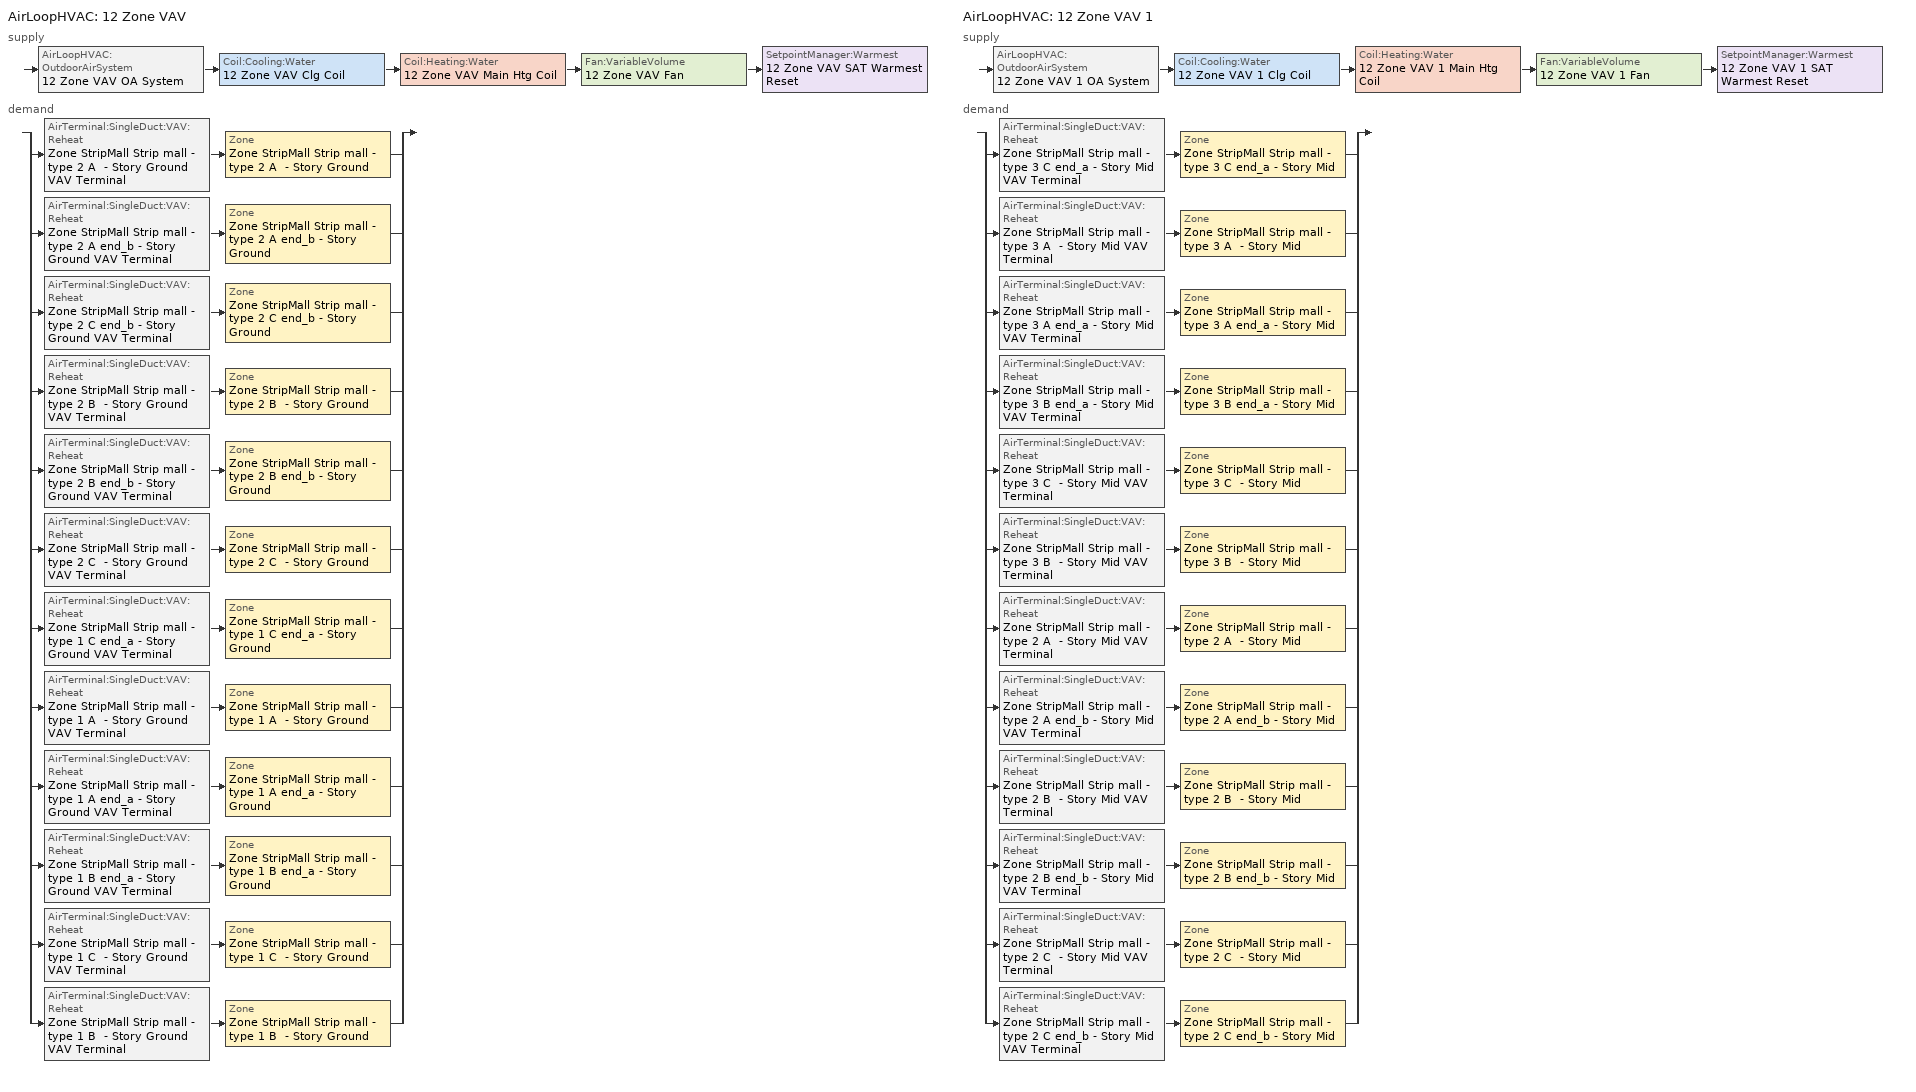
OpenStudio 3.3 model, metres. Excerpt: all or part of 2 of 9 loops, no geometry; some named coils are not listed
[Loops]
AirLoopHVAC '12 Zone VAV'
 supply: AirLoopHVAC:OutdoorAirSystem '12 Zone VAV OA System' > Coil:Cooling:Water '12 Zone VAV Clg Coil' > Coil:Heating:Water '12 Zone VAV Main Htg Coil' > Fan:VariableVolume '12 Zone VAV Fan' > SetpointManager:Warmest '12 Zone VAV SAT Warmest Reset'
 demand: split
  | AirTerminal:SingleDuct:VAV:Reheat 'Zone StripMall Strip mall - type 2 A  - Story Ground VAV Terminal' > Zone 'Zone StripMall Strip mall - type 2 A  - Story Ground'
  | AirTerminal:SingleDuct:VAV:Reheat 'Zone StripMall Strip mall - type 2 A end_b - Story Ground VAV Terminal' > Zone 'Zone StripMall Strip mall - type 2 A end_b - Story Ground'
  | AirTerminal:SingleDuct:VAV:Reheat 'Zone StripMall Strip mall - type 2 C end_b - Story Ground VAV Terminal' > Zone 'Zone StripMall Strip mall - type 2 C end_b - Story Ground'
  | AirTerminal:SingleDuct:VAV:Reheat 'Zone StripMall Strip mall - type 2 B  - Story Ground VAV Terminal' > Zone 'Zone StripMall Strip mall - type 2 B  - Story Ground'
  | AirTerminal:SingleDuct:VAV:Reheat 'Zone StripMall Strip mall - type 2 B end_b - Story Ground VAV Terminal' > Zone 'Zone StripMall Strip mall - type 2 B end_b - Story Ground'
  | AirTerminal:SingleDuct:VAV:Reheat 'Zone StripMall Strip mall - type 2 C  - Story Ground VAV Terminal' > Zone 'Zone StripMall Strip mall - type 2 C  - Story Ground'
  | AirTerminal:SingleDuct:VAV:Reheat 'Zone StripMall Strip mall - type 1 C end_a - Story Ground VAV Terminal' > Zone 'Zone StripMall Strip mall - type 1 C end_a - Story Ground'
  | AirTerminal:SingleDuct:VAV:Reheat 'Zone StripMall Strip mall - type 1 A  - Story Ground VAV Terminal' > Zone 'Zone StripMall Strip mall - type 1 A  - Story Ground'
  | AirTerminal:SingleDuct:VAV:Reheat 'Zone StripMall Strip mall - type 1 A end_a - Story Ground VAV Terminal' > Zone 'Zone StripMall Strip mall - type 1 A end_a - Story Ground'
  | AirTerminal:SingleDuct:VAV:Reheat 'Zone StripMall Strip mall - type 1 B end_a - Story Ground VAV Terminal' > Zone 'Zone StripMall Strip mall - type 1 B end_a - Story Ground'
  | AirTerminal:SingleDuct:VAV:Reheat 'Zone StripMall Strip mall - type 1 C  - Story Ground VAV Terminal' > Zone 'Zone StripMall Strip mall - type 1 C  - Story Ground'
  | AirTerminal:SingleDuct:VAV:Reheat 'Zone StripMall Strip mall - type 1 B  - Story Ground VAV Terminal' > Zone 'Zone StripMall Strip mall - type 1 B  - Story Ground'
AirLoopHVAC '12 Zone VAV 1'
 supply: AirLoopHVAC:OutdoorAirSystem '12 Zone VAV 1 OA System' > Coil:Cooling:Water '12 Zone VAV 1 Clg Coil' > Coil:Heating:Water '12 Zone VAV 1 Main Htg Coil' > Fan:VariableVolume '12 Zone VAV 1 Fan' > SetpointManager:Warmest '12 Zone VAV 1 SAT Warmest Reset'
 demand: split
  | AirTerminal:SingleDuct:VAV:Reheat 'Zone StripMall Strip mall - type 3 C end_a - Story Mid VAV Terminal' > Zone 'Zone StripMall Strip mall - type 3 C end_a - Story Mid'
  | AirTerminal:SingleDuct:VAV:Reheat 'Zone StripMall Strip mall - type 3 A  - Story Mid VAV Terminal' > Zone 'Zone StripMall Strip mall - type 3 A  - Story Mid'
  | AirTerminal:SingleDuct:VAV:Reheat 'Zone StripMall Strip mall - type 3 A end_a - Story Mid VAV Terminal' > Zone 'Zone StripMall Strip mall - type 3 A end_a - Story Mid'
  | AirTerminal:SingleDuct:VAV:Reheat 'Zone StripMall Strip mall - type 3 B end_a - Story Mid VAV Terminal' > Zone 'Zone StripMall Strip mall - type 3 B end_a - Story Mid'
  | AirTerminal:SingleDuct:VAV:Reheat 'Zone StripMall Strip mall - type 3 C  - Story Mid VAV Terminal' > Zone 'Zone StripMall Strip mall - type 3 C  - Story Mid'
  | AirTerminal:SingleDuct:VAV:Reheat 'Zone StripMall Strip mall - type 3 B  - Story Mid VAV Terminal' > Zone 'Zone StripMall Strip mall - type 3 B  - Story Mid'
  | AirTerminal:SingleDuct:VAV:Reheat 'Zone StripMall Strip mall - type 2 A  - Story Mid VAV Terminal' > Zone 'Zone StripMall Strip mall - type 2 A  - Story Mid'
  | AirTerminal:SingleDuct:VAV:Reheat 'Zone StripMall Strip mall - type 2 A end_b - Story Mid VAV Terminal' > Zone 'Zone StripMall Strip mall - type 2 A end_b - Story Mid'
  | AirTerminal:SingleDuct:VAV:Reheat 'Zone StripMall Strip mall - type 2 B  - Story Mid VAV Terminal' > Zone 'Zone StripMall Strip mall - type 2 B  - Story Mid'
  | AirTerminal:SingleDuct:VAV:Reheat 'Zone StripMall Strip mall - type 2 B end_b - Story Mid VAV Terminal' > Zone 'Zone StripMall Strip mall - type 2 B end_b - Story Mid'
  | AirTerminal:SingleDuct:VAV:Reheat 'Zone StripMall Strip mall - type 2 C  - Story Mid VAV Terminal' > Zone 'Zone StripMall Strip mall - type 2 C  - Story Mid'
  | AirTerminal:SingleDuct:VAV:Reheat 'Zone StripMall Strip mall - type 2 C end_b - Story Mid VAV Terminal' > Zone 'Zone StripMall Strip mall - type 2 C end_b - Story Mid'
[Sizing:Zone] Zone Cooling Design Supply Air Temperature Input Method=SupplyAirTemperature; Zone Cooling Design Supply Air Temperature {C}=12.7778; Zone Cooling Design Supply Air Temperature Difference {deltaC}=11.11; Zone Heating Design Supply Air Temperature Input Method=SupplyAirTemperature; Zone Heating Design Supply Air Temperature {C}=40; Zone Heating Design Supply Air Temperature Difference {deltaC}=11.11; Zone Cooling Design Supply Air Humidity Ratio {kg-H2O/kg-air}=0.0085; Zone Heating Design Supply Air Humidity Ratio {kg-H2O/kg-air}=0.008; Cooling Design Air Flow Method=DesignDayWithLimit; Heating Design Air Flow Method=DesignDay; Account for Dedicated Outdoor Air System=No; Dedicated Outdoor Air System Control Strategy=NeutralSupplyAir; Dedicated Outdoor Air Low Setpoint Temperature for Design {C}=autosize; Dedicated Outdoor Air High Setpoint Temperature for Design {C}=autosize; Design Minimum Zone Ventilation Efficiency=0.6
Zone StripMall Strip mall - type 1 A end_a - Story Ground; Zone StripMall Strip mall - type 1 B end_a - Story Ground; Zone StripMall Strip mall - type 1 C end_a - Story Ground; Zone StripMall Strip mall - type 1 A  - Story Ground; Zone StripMall Strip mall - type 1 B  - Story Ground; Zone StripMall Strip mall - type 1 C  - Story Ground; Zone StripMall Strip mall - type 2 A  - Story Ground; Zone StripMall Strip mall - type 2 B  - Story Ground; Zone StripMall Strip mall - type 2 C  - Story Ground; Zone StripMall Strip mall - type 2 A end_b - Story Ground; Zone StripMall Strip mall - type 2 B end_b - Story Ground; Zone StripMall Strip mall - type 2 C end_b - Story Ground; Zone StripMall Strip mall - type 3 A end_a - Story Mid; Zone StripMall Strip mall - type 3 B end_a - Story Mid; Zone StripMall Strip mall - type 3 C end_a - Story Mid; Zone StripMall Strip mall - type 3 A  - Story Mid; Zone StripMall Strip mall - type 3 B  - Story Mid; Zone StripMall Strip mall - type 3 C  - Story Mid; Zone StripMall Strip mall - type 2 A  - Story Mid; Zone StripMall Strip mall - type 2 B  - Story Mid; Zone StripMall Strip mall - type 2 C  - Story Mid; Zone StripMall Strip mall - type 2 A end_b - Story Mid; Zone StripMall Strip mall - type 2 B end_b - Story Mid; Zone StripMall Strip mall - type 2 C end_b - Story Mid
[Zone equipment]
Zone StripMall Strip mall - type 1 A end_a - Story Ground: Zone StripMall Strip mall - type 1 A end_a - Story Ground VAV Terminal
Zone StripMall Strip mall - type 1 B end_a - Story Ground: Zone StripMall Strip mall - type 1 B end_a - Story Ground VAV Terminal
Zone StripMall Strip mall - type 1 C end_a - Story Ground: Zone StripMall Strip mall - type 1 C end_a - Story Ground VAV Terminal
Zone StripMall Strip mall - type 1 A  - Story Ground: Zone StripMall Strip mall - type 1 A  - Story Ground VAV Terminal
Zone StripMall Strip mall - type 1 B  - Story Ground: Zone StripMall Strip mall - type 1 B  - Story Ground VAV Terminal
Zone StripMall Strip mall - type 1 C  - Story Ground: Zone StripMall Strip mall - type 1 C  - Story Ground VAV Terminal
Zone StripMall Strip mall - type 2 A  - Story Ground: Zone StripMall Strip mall - type 2 A  - Story Ground VAV Terminal
Zone StripMall Strip mall - type 2 B  - Story Ground: Zone StripMall Strip mall - type 2 B  - Story Ground VAV Terminal
Zone StripMall Strip mall - type 2 C  - Story Ground: Zone StripMall Strip mall - type 2 C  - Story Ground VAV Terminal
Zone StripMall Strip mall - type 2 A end_b - Story Ground: Zone StripMall Strip mall - type 2 A end_b - Story Ground VAV Terminal
Zone StripMall Strip mall - type 2 B end_b - Story Ground: Zone StripMall Strip mall - type 2 B end_b - Story Ground VAV Terminal
Zone StripMall Strip mall - type 2 C end_b - Story Ground: Zone StripMall Strip mall - type 2 C end_b - Story Ground VAV Terminal
Zone StripMall Strip mall - type 3 A end_a - Story Mid: Zone StripMall Strip mall - type 3 A end_a - Story Mid VAV Terminal
Zone StripMall Strip mall - type 3 B end_a - Story Mid: Zone StripMall Strip mall - type 3 B end_a - Story Mid VAV Terminal
Zone StripMall Strip mall - type 3 C end_a - Story Mid: Zone StripMall Strip mall - type 3 C end_a - Story Mid VAV Terminal
Zone StripMall Strip mall - type 3 A  - Story Mid: Zone StripMall Strip mall - type 3 A  - Story Mid VAV Terminal
Zone StripMall Strip mall - type 3 B  - Story Mid: Zone StripMall Strip mall - type 3 B  - Story Mid VAV Terminal
Zone StripMall Strip mall - type 3 C  - Story Mid: Zone StripMall Strip mall - type 3 C  - Story Mid VAV Terminal
Zone StripMall Strip mall - type 2 A  - Story Mid: Zone StripMall Strip mall - type 2 A  - Story Mid VAV Terminal
Zone StripMall Strip mall - type 2 B  - Story Mid: Zone StripMall Strip mall - type 2 B  - Story Mid VAV Terminal
Zone StripMall Strip mall - type 2 C  - Story Mid: Zone StripMall Strip mall - type 2 C  - Story Mid VAV Terminal
Zone StripMall Strip mall - type 2 A end_b - Story Mid: Zone StripMall Strip mall - type 2 A end_b - Story Mid VAV Terminal
Zone StripMall Strip mall - type 2 B end_b - Story Mid: Zone StripMall Strip mall - type 2 B end_b - Story Mid VAV Terminal
Zone StripMall Strip mall - type 2 C end_b - Story Mid: Zone StripMall Strip mall - type 2 C end_b - Story Mid VAV Terminal
[AirLoopHVAC] Design Supply Air Flow Rate {m3/s}=autosize; Design Return Air Flow Fraction of Supply Air Flow=1
Name | Availability Schedule
12 Zone VAV | 12 Zone VAV Occ Sch
12 Zone VAV 1 | 12 Zone VAV 1 Occ Sch
[Sizing:System] Type of Load to Size On=Sensible; Design Outdoor Air Flow Rate {m3/s}=22.8239; Central Heating Maximum System Air Flow Ratio=0.3; Preheat Design Temperature {C}=7.22222; Preheat Design Humidity Ratio {kg-H2O/kg-Air}=0.008; Precool Design Temperature {C}=12.7778; Precool Design Humidity Ratio {kg-H2O/kg-Air}=0.008; Central Cooling Design Supply Air Temperature {C}=12.7778; Central Heating Design Supply Air Temperature {C}=12.7778; Sizing Option=Coincident; 100% Outdoor Air in Cooling=No; 100% Outdoor Air in Heating=No; Central Cooling Design Supply Air Humidity Ratio {kg-H2O/kg-Air}=0.0085; Central Heating Design Supply Air Humidity Ratio {kg-H2O/kg-Air}=0.008; Cooling Design Air Flow Method=DesignDay; Heating Design Air Flow Method=DesignDay; System Outdoor Air Method=ZoneSum; Zone Maximum Outdoor Air Fraction=1; Cooling Supply Air Flow Rate Per Floor Area {m3/s-m2}=0.00996765; Cooling Fraction of Autosized Cooling Supply Air Flow Rate=1; Cooling Supply Air Flow Rate Per Unit Cooling Capacity {m3/s-W}=3.94755e-05; Heating Supply Air Flow Rate Per Floor Area {m3/s-m2}=0.00996765; Heating Fraction of Autosized Heating Supply Air Flow Rate=1; Heating Fraction of Autosized Cooling Supply Air Flow Rate=1; Heating Supply Air Flow Rate Per Unit Heating Capacity {m3/s-W}=3.15882e-05; Cooling Design Capacity Method=CoolingDesignCapacity; Cooling Design Capacity {W}=autosize; Cooling Design Capacity Per Floor Area {W/m2}=234.7; Fraction of Autosized Cooling Design Capacity=1; Heating Design Capacity Method=HeatingDesignCapacity; Heating Design Capacity {W}=autosize; Heating Design Capacity Per Floor Area {W/m2}=157; Fraction of Autosized Heating Design Capacity=1; Central Cooling Capacity Control Method=OnOff; Occupant Diversity=autosize
12 Zone VAV; 12 Zone VAV 1
[Fan:VariableVolume] Availability Schedule=Always On Discrete; Pressure Rise {Pa}=1389.92; Maximum Flow Rate {m3/s}=Autosize; Fan Power Minimum Flow Rate Input Method=Fraction; Fan Power Minimum Flow Fraction=0.25; Fan Power Minimum Air Flow Rate {m3/s}=0; Motor In Airstream Fraction=1; Fan Power Coefficient 1=0.04076; Fan Power Coefficient 2=0.0881; Fan Power Coefficient 3=-0.0729; Fan Power Coefficient 4=0.9437; Fan Power Coefficient 5=0
Name | Fan Total Efficiency | Motor Efficiency
12 Zone VAV Fan | 0.61425 | 0.945
12 Zone VAV 1 Fan | 0.6227 | 0.958
[Controller:OutdoorAir] Minimum Outdoor Air Flow Rate {m3/s}=autosize; Maximum Outdoor Air Flow Rate {m3/s}=Autosize; Economizer Control Type=DifferentialDryBulb; Economizer Control Action Type=ModulateFlow; Lockout Type=LockoutWithHeating; Minimum Limit Type=FixedMinimum; High Humidity Control=No; Heat Recovery Bypass Control Type=BypassWhenOAFlowGreaterThanMinimum
Name | Minimum Outdoor Air Schedule | Controller Mechanical Ventilation
12 Zone VAV OA Controller | 12 Zone VAV Occ Sch | 12 Zone VAV Vent Controller
12 Zone VAV 1 OA Controller | 12 Zone VAV 1 Occ Sch | 12 Zone VAV 1 Vent Controller
[Controller:MechanicalVentilation] Availability Schedule=Always On Discrete; System Outdoor Air Method=ZoneSum
12 Zone VAV Vent Controller; 12 Zone VAV 1 Vent Controller
[AirLoopHVAC:OutdoorAirSystem]
Name | Controller
12 Zone VAV OA System | 12 Zone VAV OA Controller
12 Zone VAV 1 OA System | 12 Zone VAV 1 OA Controller
[AirTerminal:SingleDuct:VAV:Reheat] Availability Schedule=Always On Discrete; Maximum Air Flow Rate {m3/s}=AutoSize; Zone Minimum Air Flow Input Method=Constant; Fixed Minimum Air Flow Rate {m3/s}=0; Maximum Hot Water or Steam Flow Rate {m3/s}=AutoSize; Minimum Hot Water or Steam Flow Rate {m3/s}=0; Convergence Tolerance=0.001; Damper Heating Action=ReverseWithLimits; Maximum Flow per Zone Floor Area During Reheat {m3/s-m2}=AutoSize; Maximum Flow Fraction During Reheat=0.5; Maximum Reheat Air Temperature {C}=40; Control For Outdoor Air=No
Name | Constant Minimum Air Flow Fraction | Reheat Coil
Zone StripMall Strip mall - type 2 A  - Story Ground VAV Terminal | 1 | Zone StripMall Strip mall - type 2 A  - Story Ground Reheat Coil
Zone StripMall Strip mall - type 2 A end_b - Story Ground VAV Terminal | 1 | Zone StripMall Strip mall - type 2 A end_b - Story Ground Reheat Coil
Zone StripMall Strip mall - type 2 C end_b - Story Ground VAV Terminal | 1 | Zone StripMall Strip mall - type 2 C end_b - Story Ground Reheat Coil
Zone StripMall Strip mall - type 2 B  - Story Ground VAV Terminal | 1 | Zone StripMall Strip mall - type 2 B  - Story Ground Reheat Coil
Zone StripMall Strip mall - type 2 B end_b - Story Ground VAV Terminal | 1 | Zone StripMall Strip mall - type 2 B end_b - Story Ground Reheat Coil
Zone StripMall Strip mall - type 2 C  - Story Ground VAV Terminal | 1 | Zone StripMall Strip mall - type 2 C  - Story Ground Reheat Coil
Zone StripMall Strip mall - type 1 C end_a - Story Ground VAV Terminal | 1 | Zone StripMall Strip mall - type 1 C end_a - Story Ground Reheat Coil
Zone StripMall Strip mall - type 1 A  - Story Ground VAV Terminal | 1 | Zone StripMall Strip mall - type 1 A  - Story Ground Reheat Coil
Zone StripMall Strip mall - type 1 A end_a - Story Ground VAV Terminal | 1 | Zone StripMall Strip mall - type 1 A end_a - Story Ground Reheat Coil
Zone StripMall Strip mall - type 1 B end_a - Story Ground VAV Terminal | 1 | Zone StripMall Strip mall - type 1 B end_a - Story Ground Reheat Coil
Zone StripMall Strip mall - type 1 C  - Story Ground VAV Terminal | 1 | Zone StripMall Strip mall - type 1 C  - Story Ground Reheat Coil
Zone StripMall Strip mall - type 1 B  - Story Ground VAV Terminal | 1 | Zone StripMall Strip mall - type 1 B  - Story Ground Reheat Coil
Zone StripMall Strip mall - type 3 C end_a - Story Mid VAV Terminal | 0.481314 | Zone StripMall Strip mall - type 3 C end_a - Story Mid Reheat Coil
Zone StripMall Strip mall - type 3 A  - Story Mid VAV Terminal | 0.481314 | Zone StripMall Strip mall - type 3 A  - Story Mid Reheat Coil
Zone StripMall Strip mall - type 3 A end_a - Story Mid VAV Terminal | 0.481314 | Zone StripMall Strip mall - type 3 A end_a - Story Mid Reheat Coil
Zone StripMall Strip mall - type 3 B end_a - Story Mid VAV Terminal | 0.481314 | Zone StripMall Strip mall - type 3 B end_a - Story Mid Reheat Coil
Zone StripMall Strip mall - type 3 C  - Story Mid VAV Terminal | 0.481314 | Zone StripMall Strip mall - type 3 C  - Story Mid Reheat Coil
Zone StripMall Strip mall - type 3 B  - Story Mid VAV Terminal | 0.481314 | Zone StripMall Strip mall - type 3 B  - Story Mid Reheat Coil
Zone StripMall Strip mall - type 2 A  - Story Mid VAV Terminal | 0.481314 | Zone StripMall Strip mall - type 2 A  - Story Mid Reheat Coil
Zone StripMall Strip mall - type 2 A end_b - Story Mid VAV Terminal | 0.481314 | Zone StripMall Strip mall - type 2 A end_b - Story Mid Reheat Coil
Zone StripMall Strip mall - type 2 B  - Story Mid VAV Terminal | 0.481314 | Zone StripMall Strip mall - type 2 B  - Story Mid Reheat Coil
Zone StripMall Strip mall - type 2 B end_b - Story Mid VAV Terminal | 0.481314 | Zone StripMall Strip mall - type 2 B end_b - Story Mid Reheat Coil
Zone StripMall Strip mall - type 2 C  - Story Mid VAV Terminal | 0.481314 | Zone StripMall Strip mall - type 2 C  - Story Mid Reheat Coil
Zone StripMall Strip mall - type 2 C end_b - Story Mid VAV Terminal | 0.481314 | Zone StripMall Strip mall - type 2 C end_b - Story Mid Reheat Coil
[SetpointManager:Warmest] Control Variable=Temperature; Minimum Setpoint Temperature {C}=12.7778; Maximum Setpoint Temperature {C}=15.5556; Strategy=MaximumTemperature
Name | Setpoint Node or NodeList
12 Zone VAV SAT Warmest Reset | 12 Zone VAV Supply Outlet Node
12 Zone VAV 1 SAT Warmest Reset | 12 Zone VAV 1 Supply Outlet Node
[Schedule:Ruleset]
Name | Default Day Schedule | Summer Design Day Schedule | Winter Design Day Schedule
12 Zone VAV Occ Sch | 12 Zone VAV Occ Sch Default | 12 Zone VAV Occ Sch Summer Design Day | 12 Zone VAV Occ Sch Winter Design Day
12 Zone VAV 1 Occ Sch | 12 Zone VAV 1 Occ Sch Default | 12 Zone VAV 1 Occ Sch Summer Design Day | 12 Zone VAV 1 Occ Sch Winter Design Day
[Schedule:Day]
12 Zone VAV Occ Sch Default: 12, 0, 0, 23, 0, 1, 24, 0, 0
12 Zone VAV Occ Sch Winter Design Day; 12 Zone VAV Occ Sch Summer Design Day; 12 Zone VAV 1 Occ Sch Winter Design Day; 12 Zone VAV 1 Occ Sch Summer Design Day: 24, 0, 1
12 Zone VAV Occ Sch Saturday: 12, 0, 0, 24, 0, 1
12 Zone VAV Occ Sch Sunday: 11, 0, 0, 23, 0, 1, 24, 0, 0
12 Zone VAV 1 Occ Sch Default: 11, 0, 0, 20, 0, 1, 24, 0, 0
12 Zone VAV 1 Occ Sch Saturday: 11, 0, 0, 18, 0, 1, 24, 0, 0
12 Zone VAV 1 Occ Sch Sunday: 11, 0, 0, 17, 0, 1, 24, 0, 0
[Schedule:Rule] Date Specification Type=DateRange; Start Month=1; Start Day=1; End Month=12; End Day=31
Name | Schedule Ruleset | Rule Order | Day Schedule | Apply Friday | Apply Saturday | Apply Sunday
12 Zone VAV Occ Sch Saturday Rule | 12 Zone VAV Occ Sch | 1 | 12 Zone VAV Occ Sch Saturday | Yes | Yes
12 Zone VAV Occ Sch Sunday Rule | 12 Zone VAV Occ Sch | 0 | 12 Zone VAV Occ Sch Sunday |  |  | Yes
12 Zone VAV 1 Occ Sch Saturday Rule | 12 Zone VAV 1 Occ Sch | 1 | 12 Zone VAV 1 Occ Sch Saturday |  | Yes
12 Zone VAV 1 Occ Sch Sunday Rule | 12 Zone VAV 1 Occ Sch | 0 | 12 Zone VAV 1 Occ Sch Sunday |  |  | Yes
[Schedule:Constant]
Always On Discrete: Value=1
